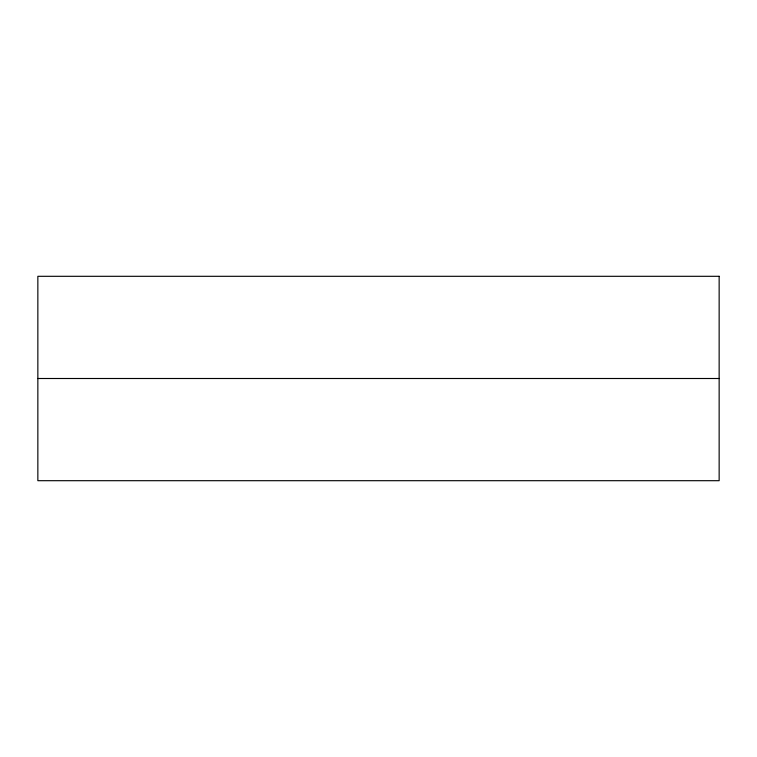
<?xml version="1.0" encoding="UTF-8"?>
<svg xmlns="http://www.w3.org/2000/svg" width="757" height="757" viewBox="0 0 757 757"><rect width="100%" height="100%" fill="white"/><g stroke="black" fill="none" stroke-linecap="round" stroke-linejoin="round"><path stroke-width="1.14" d="M37.85 378.5L719.15 378.5M719.15 276.305L37.85 276.305L37.85 480.695L719.15 480.695L719.15 276.305"/></g></svg>
